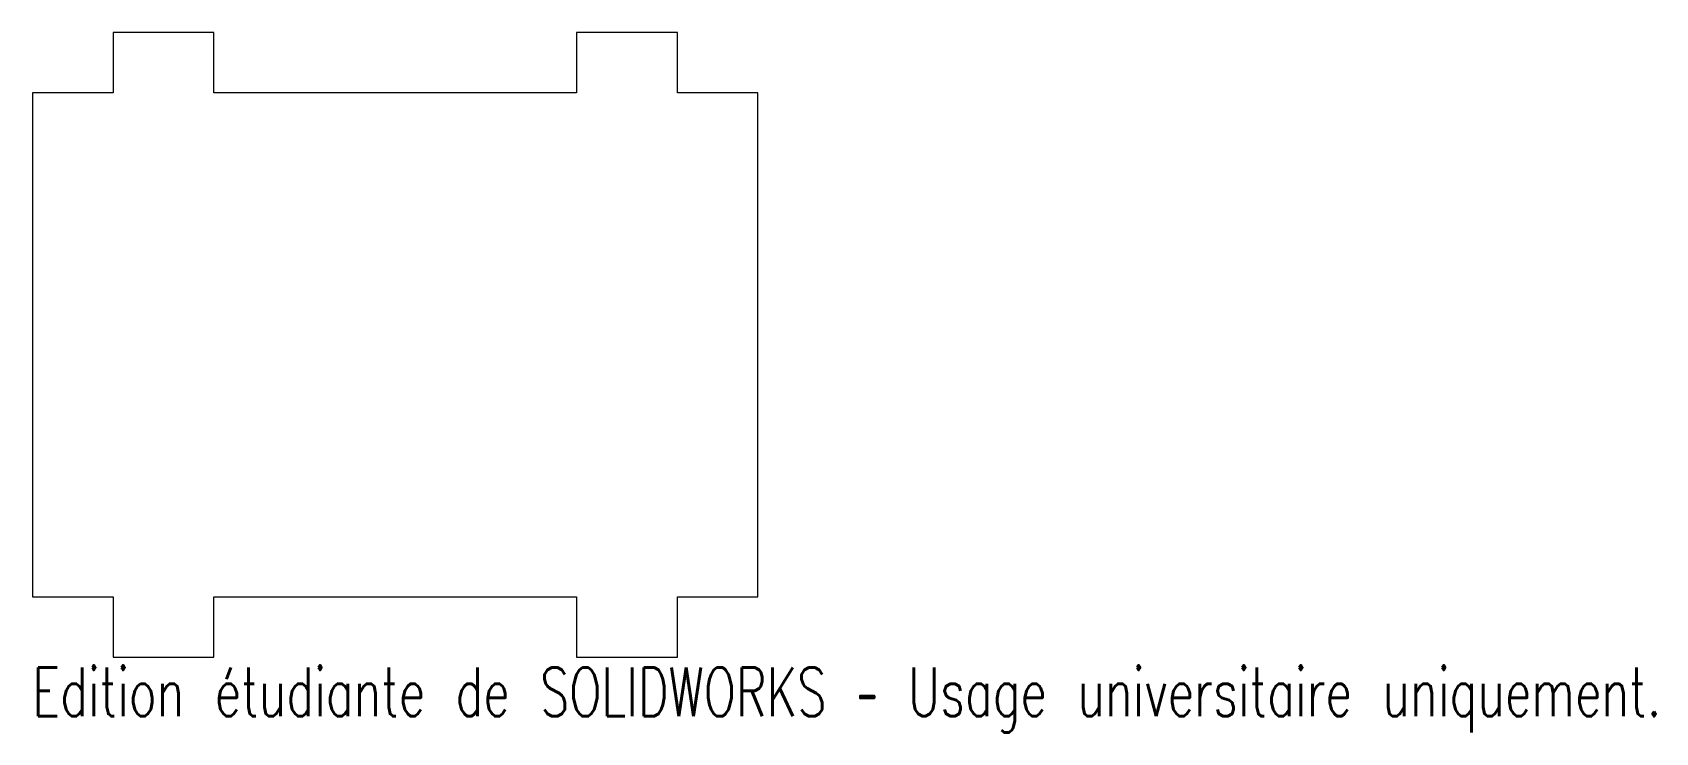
# Model space of a CAD drawing. Header units: millimetres. Extents: x -72 to 89, y -13 to 56.
import ezdxf

# ---------------------------------------------------------------- set-up
doc = ezdxf.new("R2010")
doc.units = ezdxf.units.MM
doc.styles.add('SLDTEXTSTYLE0', font='TXT', dxfattribs={"width": 0.7, "bigfont": 'bigfont'})

msp = doc.modelspace()

# ---------------------------------------------------------------- linework, layer by layer
at = {"color": 7, "linetype": 'Continuous', "lineweight": 15}
for p, q in [((-64, 56), (-64, 50)), ((-54, 56), (-64, 56)), ((-54, 50), (-54, 56)), ((-18, 56), (-18, 50)), ((-8, 56), (-18, 56)), ((-8, 50), (-8, 56)), ((-72, 50), (-72, 0)), ((-64, 50), (-72, 50)), ((-18, 50), (-54, 50)), ((0, 50), (-8, 50)), ((0, 0), (0, 50)), ((-72, 0), (-64, 0)), ((-64, 0), (-64, -6)), ((-54, 0), (-18, 0)), ((-54, -6), (-54, 0)), ((-18, 0), (-18, -6)), ((-8, 0), (0, 0)), ((-8, -6), (-8, 0)), ((-64, -6), (-54, -6)), ((-18, -6), (-8, -6))]:
    msp.add_line(p, q, dxfattribs=at)

# ---------------------------------------------------------------- texts
at = {"color": 7, "linetype": 'Continuous', "insert": (-72, -7.02), "char_height": 4.8336, "attachment_point": 1, "style": 'SLDTEXTSTYLE0'}
msp.add_mtext('Edition étudiante de SOLIDWORKS – Usage universitaire uniquement.', dxfattribs=at)

doc.saveas('drawing.dxf')
